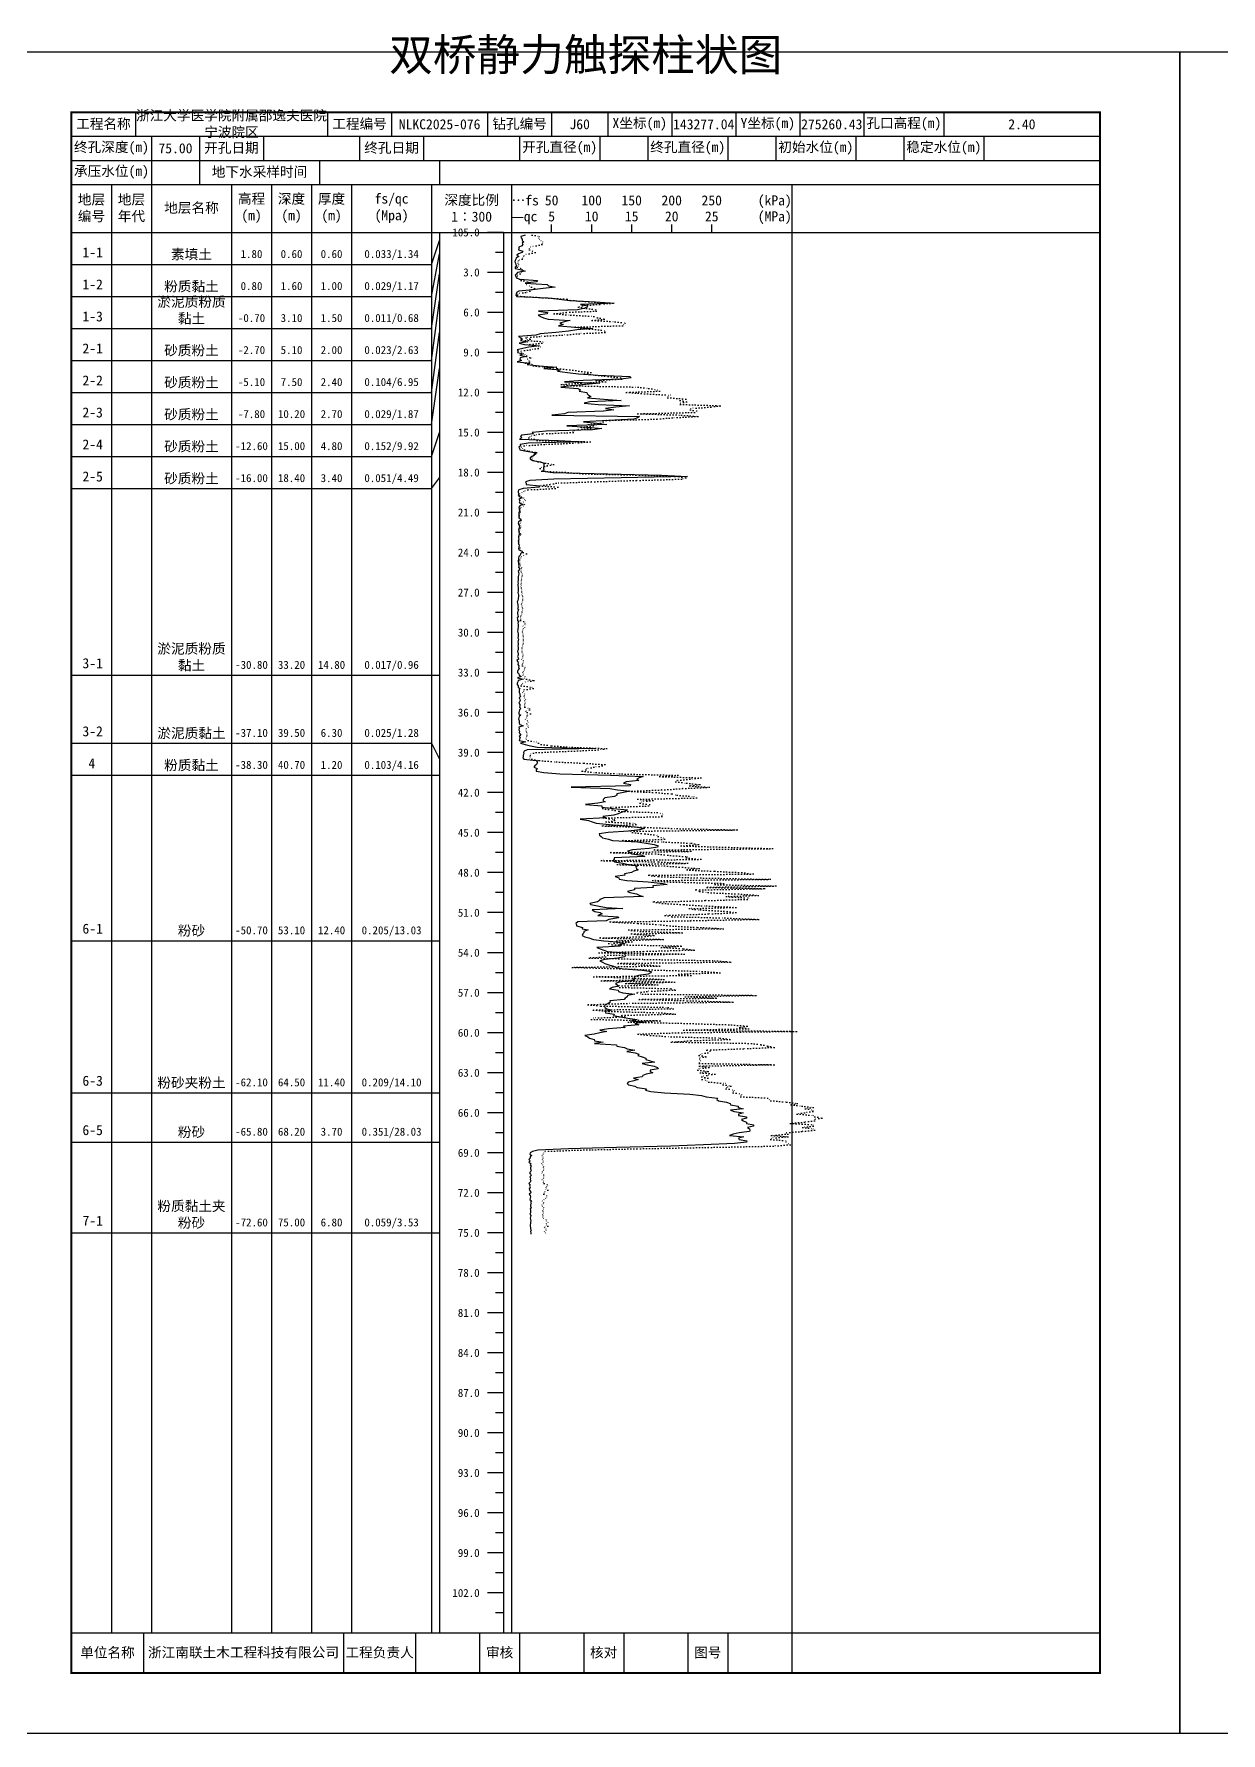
# Model space of a CAD drawing. Extents: x 297 to 65340, y 0 to 425.
# Drawn here: x 17830.6 to 18127.3, y 0 to 424.6 of the extents above; entities that cross this region are included whole.
import ezdxf
from ezdxf.enums import TextEntityAlignment as Align

# ---------------------------------------------------------------- set-up
doc = ezdxf.new("R2010")
doc.units = 0
doc.linetypes.add('DOT', pattern=[6.35, 0, -6.35])
doc.layers.add('FRAME', color=7, linetype='CONTINUOUS')
doc.layers.add('STRATUM', color=7, linetype='CONTINUOUS')
doc.styles.add('ST', font='')
doc.styles.get('ST').set_extended_font_data('SimSun')

msp = doc.modelspace()

# ---------------------------------------------------------------- linework, layer by layer
at = {"layer": 'FRAME', "color": 245, "linetype": 'Continuous'}
for points in [[(17820, 0), (18117, 0), (18117, 420), (17820, 420)], [(18117, 0), (18414, 0), (18414, 420), (18117, 420)]]:
    msp.add_lwpolyline(points, close=True, dxfattribs=at)
at = {"layer": 'FRAME', "linetype": 'Continuous', "const_width": 0.5}
msp.add_lwpolyline([(17840, 15), (18097, 15), (18097, 405), (17840, 405)], close=True, dxfattribs=at)
at = {"layer": 'FRAME', "color": 0, "linetype": 'Continuous'}
for points in [[(17856, 405), (17856, 399)], [(17904, 405), (17904, 399)], [(17920, 405), (17920, 399)], [(17944, 405), (17944, 399)], [(17960, 405), (17960, 399)], [(17974, 405), (17974, 399)], [(17990, 405), (17990, 399)], [(18006, 405), (18006, 399)], [(18022, 405), (18022, 399)], [(18038, 405), (18038, 399)], [(18058, 405), (18058, 399)], [(18097, 405), (18097, 399)], [(17840, 399), (18097, 399)], [(17860, 399), (17860, 393)], [(17872, 399), (17872, 393)], [(17888, 399), (17888, 393)], [(17912, 399), (17912, 393)], [(17928, 399), (17928, 393)], [(17952, 399), (17952, 393)], [(17972, 399), (17972, 393)], [(17984, 399), (17984, 393)], [(18004, 399), (18004, 393)], [(18016, 399), (18016, 393)], [(18036, 399), (18036, 393)], [(18048, 399), (18048, 393)], [(18068, 399), (18068, 393)], [(18097, 399), (18097, 393)], [(17840, 393), (18097, 393)], [(17860, 393), (17860, 387)], [(17872, 393), (17872, 387)], [(17902, 393), (17902, 387)], [(17932, 393), (17932, 387)], [(17840, 387), (18097, 387)], [(17850, 387), (17850, 25)], [(17860, 387), (17860, 25)], [(17880, 387), (17880, 25)], [(17890, 387), (17890, 25)], [(17900, 387), (17900, 25)], [(17910, 387), (17910, 25)], [(17930, 387), (17930, 25)], [(17950, 387), (17950, 25)], [(18020, 387), (18020, 25)], [(17840, 375), (18097, 375)], [(17932, 375), (17932, 25)], [(17948, 375), (17948, 25)], [(17960, 375), (17960, 377)], [(17970, 375), (17970, 377)], [(17980, 375), (17980, 377)], [(17990, 375), (17990, 377)], [(18000, 375), (18000, 377)], [(17840, 25), (18097, 25)], [(17858, 25), (17858, 15)], [(17908, 25), (17908, 15)], [(17926, 25), (17926, 15)], [(17942, 25), (17942, 15)], [(17952, 25), (17952, 15)], [(17968, 25), (17968, 15)], [(17978, 25), (17978, 15)], [(17994, 25), (17994, 15)], [(18004, 25), (18004, 15)], [(18020, 25), (18020, 15)]]:
    msp.add_lwpolyline(points, dxfattribs=at)
at = {"layer": 'STRATUM', "linetype": 'Continuous'}
for points in [[(17948, 375), (17944, 375)], [(17953.38, 374.33), (17952.32, 374), (17952.4, 373.67), (17952.64, 373.33), (17952.66, 373), (17953.04, 372.67), (17952.64, 372.33), (17952.78, 372), (17952.56, 371.67), (17951.8, 371.33), (17951.82, 371), (17951.68, 370.67), (17952.8, 370.33), (17952.58, 370), (17951.68, 369.67), (17951.26, 369.33), (17951.82, 369), (17951.1, 368.67), (17951.08, 368.33), (17950.84, 368), (17950.8, 367.67), (17950.94, 367.33), (17951.02, 367), (17951.18, 366.67), (17950.86, 366.33), (17950.84, 366), (17952.46, 365.67), (17953.38, 365.33), (17951.5, 365), (17951.2, 364.67), (17950.88, 364.33), (17951.08, 364), (17951.16, 363.67), (17952.02, 363.33), (17956.44, 363), (17956.2, 362.67), (17953.38, 362.33), (17958.88, 362), (17959.22, 361.67), (17960.86, 361.33), (17957.9, 361), (17955.24, 360.67), (17951.78, 360.33), (17951.24, 360), (17951.14, 359.67), (17951.08, 359.33), (17951.28, 359), (17959.08, 358.67), (17961.88, 358.33), (17964.5, 358), (17970.96, 357.67), (17975.64, 357.33), (17967.2, 357), (17968.92, 356.67), (17968.88, 356.33), (17968, 356), (17966.42, 355.67), (17956.7, 355.33), (17958.98, 355), (17958.86, 354.67), (17956.62, 354.33), (17957.22, 354), (17957.92, 353.67), (17959.16, 353.33), (17964.6, 353), (17963.16, 352.67), (17962.08, 352.33), (17962.9, 352), (17961.68, 351.67), (17965.96, 351.33), (17970.3, 351), (17966.26, 350.67), (17964.18, 350.33), (17961.08, 350), (17957.12, 349.67), (17956.02, 349.33), (17951.7, 349), (17952.32, 348.67), (17952.7, 348.33), (17952.18, 348), (17954.02, 347.67), (17951.9, 347.33), (17953.22, 347), (17956.92, 346.67), (17954.3, 346.33), (17952.78, 346), (17951.42, 345.67), (17951.6, 345.33), (17951.44, 345), (17952.94, 344.67), (17952.08, 344.33), (17953.62, 344), (17952.14, 343.67), (17952.04, 343.33), (17952.5, 343), (17951.36, 342.67), (17954.58, 342.33), (17953.9, 342), (17956.88, 341.67), (17961.26, 341.33), (17958.08, 341), (17962.1, 340.67), (17961.42, 340.33), (17963.98, 340), (17966.72, 339.67), (17971.56, 339.33), (17979.5, 339), (17979.84, 338.67), (17977.28, 338.33), (17967.88, 338), (17963.18, 337.67), (17972.04, 337.33), (17968.42, 337), (17964.86, 336.67), (17962.26, 336.33), (17966.58, 336), (17967.22, 335.67), (17966.88, 335.33), (17968.78, 335), (17968.9, 334.67), (17969.18, 334.33), (17969.76, 334), (17968.92, 333.67), (17973.04, 333.33), (17977.38, 333), (17969.56, 332.67), (17968.12, 332.33), (17971.64, 332), (17979.44, 331.67), (17976.02, 331.33), (17973.46, 331), (17975.5, 330.67), (17972.94, 330.33), (17964, 330), (17963.22, 329.67), (17960.02, 329.33), (17981.98, 329), (17981.46, 328.67), (17980.54, 328.33), (17974.2, 328), (17967.96, 327.67), (17971.28, 327.33), (17973.78, 327), (17963.76, 326.67), (17968.96, 326.33), (17972.56, 326), (17970.2, 325.67), (17958.6, 325.33), (17955.14, 325), (17955.5, 324.67), (17952.44, 324.33), (17952.2, 324), (17952.52, 323.67), (17952, 323.33), (17961.68, 323), (17967.96, 322.67), (17954.1, 322.33), (17952.16, 322), (17952.2, 321.67), (17951.76, 321.33), (17951.96, 321), (17952.08, 320.67), (17953.68, 320.33), (17955.74, 320), (17956.1, 319.67), (17955.6, 319.33), (17955.04, 319), (17954.6, 318.67), (17954.6, 318.33), (17955.24, 318), (17957.18, 317.67), (17958.04, 317.33), (17958.08, 317), (17958.04, 316.67), (17957.96, 316.33), (17957.94, 316), (17958.06, 315.67), (17957.68, 315.33), (17960.3, 315), (17974.06, 314.67), (17987.44, 314.33), (17993.98, 314), (17977.4, 313.67), (17960.52, 313.33), (17954.58, 313), (17953.48, 312.67), (17953.66, 312.33), (17953.66, 312), (17957.04, 311.67), (17956.82, 311.33), (17952.88, 311), (17951.76, 310.67), (17951.62, 310.33), (17951.66, 310), (17951.8, 309.67), (17951.66, 309.33), (17951.86, 309), (17952.62, 308.67), (17951.76, 308.33), (17952.06, 308), (17951.92, 307.67), (17952.04, 307.33), (17952.76, 307), (17952.02, 306.67), (17951.76, 306.33), (17951.84, 306), (17951.86, 305.67), (17951.96, 305.33), (17951.82, 305), (17951.76, 304.67), (17951.78, 304.33), (17951.76, 304), (17951.82, 303.67), (17952.28, 303.33), (17952.18, 303), (17951.68, 302.67), (17951.62, 302.33), (17951.68, 302), (17951.94, 301.67), (17951.92, 301.33), (17951.78, 301), (17951.7, 300.67), (17951.76, 300.33), (17951.78, 300), (17952.24, 299.67), (17951.82, 299.33), (17951.74, 299), (17951.68, 298.67), (17951.8, 298.33), (17951.72, 298), (17951.68, 297.67), (17951.74, 297.33), (17951.78, 297), (17951.84, 296.67), (17951.82, 296.33), (17951.72, 296), (17951.82, 295.67), (17952.64, 295.33), (17952.58, 295), (17952.2, 294.67), (17952.12, 294.33), (17951.78, 294), (17951.68, 293.67), (17951.74, 293.33), (17951.62, 293), (17951.66, 292.67), (17951.72, 292.33), (17951.74, 292), (17951.78, 291.67), (17951.72, 291.33), (17951.94, 291), (17951.84, 290.67), (17951.6, 290.33), (17951.74, 290), (17951.76, 289.67), (17951.72, 289.33), (17951.62, 289), (17951.62, 288.67), (17951.62, 288.33), (17951.66, 288), (17951.58, 287.67), (17951.62, 287.33), (17951.58, 287), (17951.58, 286.67), (17951.62, 286.33), (17951.66, 286), (17951.62, 285.67), (17951.62, 285.33), (17951.58, 285), (17951.6, 284.67), (17951.68, 284.33), (17951.68, 284), (17951.62, 283.67), (17951.64, 283.33), (17951.58, 283), (17951.4, 282.67), (17951.5, 282.33), (17951.56, 282), (17951.56, 281.67), (17951.62, 281.33), (17951.5, 281), (17951.74, 280.67), (17951.58, 280.33), (17951.46, 280), (17951.44, 279.67), (17951.56, 279.33), (17951.62, 279), (17951.42, 278.67), (17951.5, 278.33), (17951.46, 278), (17951.68, 277.67), (17951.56, 277.33), (17951.64, 277), (17951.64, 276.67), (17951.6, 276.33), (17951.58, 276), (17951.52, 275.67), (17951.46, 275.33), (17951.56, 275), (17951.64, 274.67), (17951.66, 274.33), (17951.62, 274), (17951.58, 273.67), (17951.7, 273.33), (17951.62, 273), (17951.58, 272.67), (17951.64, 272.33), (17951.64, 272), (17951.58, 271.67), (17951.64, 271.33), (17951.64, 271), (17951.6, 270.67), (17951.5, 270.33), (17951.58, 270), (17951.62, 269.67), (17951.62, 269.33), (17951.5, 269), (17951.62, 268.67), (17951.68, 268.33), (17951.32, 268), (17951.56, 267.67), (17951.66, 267.33), (17951.54, 267), (17951.78, 266.67), (17951.72, 266.33), (17951.86, 266), (17951.62, 265.67), (17951.48, 265.33), (17951.5, 265), (17951.76, 264.67), (17951.88, 264.33), (17952.4, 264), (17951.5, 263.67), (17952.84, 263.33), (17951.6, 263), (17951.52, 262.67), (17951.36, 262.33), (17951.34, 262), (17951.66, 261.67), (17951.62, 261.33), (17952.02, 261), (17951.9, 260.67), (17951.86, 260.33), (17951.86, 260), (17952.04, 259.67), (17952.08, 259.33), (17952.24, 259), (17951.92, 258.67), (17952.08, 258.33), (17952.14, 258), (17951.94, 257.67), (17951.82, 257.33), (17952.08, 257), (17952.06, 256.67), (17952, 256.33), (17952.26, 256), (17951.96, 255.67), (17951.86, 255.33), (17951.82, 255), (17951.82, 254.67), (17952.3, 254.33), (17951.88, 254), (17951.76, 253.67), (17951.74, 253.33), (17951.9, 253), (17951.9, 252.67), (17951.88, 252.33), (17952.06, 252), (17952.86, 251.67), (17951.78, 251.33), (17951.88, 251), (17951.82, 250.67), (17951.96, 250.33), (17951.88, 250), (17952.04, 249.67), (17952.3, 249.33), (17951.92, 249), (17952.14, 248.67), (17951.94, 248.33), (17951.92, 248), (17953.56, 247.67), (17952.22, 247.33), (17953.34, 247), (17954.72, 246.67), (17956.4, 246.33), (17971.1, 246), (17953.92, 245.67), (17953.1, 245.33), (17953, 245), (17953.02, 244.67), (17952.86, 244.33), (17952.84, 244), (17952.82, 243.67), (17953.02, 243.33), (17956.16, 243), (17956.38, 242.67), (17956.38, 242.33), (17956.18, 242), (17955.8, 241.67), (17955.56, 241.33), (17956.34, 241), (17956.16, 240.67), (17956.16, 240.33), (17958.08, 240), (17962.08, 239.67), (17974.68, 239.33), (17982.86, 239), (17981.9, 238.67), (17981.28, 238.33), (17981.8, 238), (17978.62, 237.67), (17977.94, 237.33), (17979.68, 237), (17979.64, 236.67), (17964.88, 236.33), (17974.56, 236), (17976.46, 235.67), (17979.58, 235.33), (17977.94, 235), (17976.28, 234.67), (17976.28, 234.33), (17975.68, 234), (17973.3, 233.67), (17972.96, 233.33), (17972.78, 233), (17973.38, 232.67), (17971.56, 232.33), (17968.48, 232), (17972.52, 231.67), (17972.56, 231.33), (17975.38, 231), (17978.98, 230.67), (17978.48, 230.33), (17977.38, 230), (17976.66, 229.67), (17975.54, 229.33), (17972.76, 229), (17973.52, 228.67), (17967.12, 228.33), (17969.24, 228), (17970.1, 227.67), (17971.14, 227.33), (17974.44, 227), (17978.32, 226.67), (17981.5, 226.33), (17983.18, 226), (17981.96, 225.67), (17979.24, 225.33), (17974.12, 225), (17971.86, 224.67), (17971.98, 224.33), (17972.4, 224), (17972.74, 223.67), (17974.22, 223.33), (17975.18, 223), (17981.46, 222.67), (17983.64, 222.33), (17985.58, 222), (17986.64, 221.67), (17986.46, 221.33), (17984.38, 221), (17980.16, 220.67), (17978.94, 220.33), (17979.6, 220), (17980.04, 219.67), (17982.5, 219.33), (17983.26, 219), (17975.66, 218.67), (17975.66, 218.33), (17975.38, 218), (17975.7, 217.67), (17977.82, 217.33), (17979.08, 217), (17981.42, 216.67), (17981.02, 216.33), (17981.22, 216), (17981.64, 215.67), (17980.54, 215.33), (17979.96, 215), (17978.22, 214.67), (17978.3, 214.33), (17975.9, 214), (17976.76, 213.67), (17976.84, 213.33), (17978.76, 213), (17984.14, 212.67), (17987.9, 212.33), (17988.9, 212), (17985.24, 211.67), (17985.4, 211.33), (17980.7, 211), (17980.68, 210.67), (17978.94, 210.33), (17979.5, 210), (17981.2, 209.67), (17982, 209.33), (17982.88, 209), (17973.16, 208.67), (17972.06, 208.33), (17971.96, 208), (17971.42, 207.67), (17969.56, 207.33), (17969.82, 207), (17971.42, 206.67), (17973.6, 206.33), (17977.8, 206), (17970.12, 205.67), (17970.78, 205.33), (17972.12, 205), (17972.58, 204.67), (17971.5, 204.33), (17976.58, 204), (17976.72, 203.67), (17974.32, 203.33), (17973.64, 203), (17966.54, 202.67), (17966.02, 202.33), (17966.22, 202), (17966.22, 201.67), (17967.68, 201.33), (17967.66, 201), (17969.12, 200.67), (17968.02, 200.33), (17968.02, 200), (17967.82, 199.67), (17967.64, 199.33), (17968.28, 199), (17969.32, 198.67), (17970.44, 198.33), (17973.04, 198), (17976.44, 197.67), (17978.2, 197.33), (17976.92, 197), (17977.18, 196.67), (17971.3, 196.33), (17972.12, 196), (17973.02, 195.67), (17973.94, 195.33), (17978.34, 195), (17978.22, 194.67), (17978.52, 194.33), (17978.22, 194), (17976.56, 193.67), (17973.3, 193.33), (17972.04, 193), (17972.72, 192.67), (17973.28, 192.33), (17974.28, 192), (17975.48, 191.67), (17976.12, 191.33), (17977.92, 191), (17982.64, 190.67), (17984.96, 190.33), (17984.66, 190), (17984.1, 189.67), (17981.66, 189.33), (17980.58, 189), (17980.74, 188.67), (17980.56, 188.33), (17980.06, 188), (17976.86, 187.67), (17975.98, 187.33), (17976.34, 187), (17976.76, 186.67), (17975.14, 186.33), (17974.42, 186), (17976.66, 185.67), (17976.68, 185.33), (17977.76, 185), (17980.82, 184.67), (17978.94, 184.33), (17978.84, 184), (17978.4, 183.67), (17978.14, 183.33), (17974.5, 183), (17974.62, 182.67), (17974.1, 182.33), (17973.36, 182), (17973.22, 181.67), (17973.26, 181.33), (17973.76, 181), (17975.14, 180.67), (17973.34, 180.33), (17973.44, 180), (17975.64, 179.67), (17975.42, 179.33), (17977.18, 179), (17979.04, 178.67), (17981.36, 178.33), (17979.96, 178), (17983.58, 177.67), (17980.8, 177.33), (17981.8, 177), (17977.94, 176.67), (17978.34, 176.33), (17974.24, 176), (17972, 175.67), (17973.82, 175.33), (17972.04, 175), (17970.64, 174.67), (17968.28, 174.33), (17969.02, 174), (17969.46, 173.67), (17970.58, 173.33), (17970.74, 173), (17972.84, 172.67), (17970.7, 172.33), (17976.22, 172), (17976.32, 171.67), (17978.22, 171.33), (17978.84, 171), (17980.76, 170.67), (17978.76, 170.33), (17980.84, 170), (17981.78, 169.67), (17981.56, 169.33), (17982.64, 169), (17983.56, 168.67), (17983.56, 168.33), (17984.64, 168), (17985.66, 167.67), (17982.64, 167.33), (17983.84, 167), (17985.64, 166.67), (17986.46, 166.33), (17986.64, 166), (17984.64, 165.67), (17984.64, 165.33), (17985.26, 165), (17983.64, 164.67), (17982.76, 164.33), (17982.64, 164), (17980.46, 163.67), (17981.64, 163.33), (17980.56, 163), (17979.08, 162.67), (17978.86, 162.33), (17979.18, 162), (17980.76, 161.67), (17981.34, 161.33), (17983.66, 161), (17983.46, 160.67), (17984.76, 160.33), (17988.22, 160), (17994.56, 159.67), (17997.48, 159.33), (17998.64, 159), (18001.46, 158.67), (18001.3, 158.33), (18001.66, 158), (18003.66, 157.67), (18004.64, 157.33), (18004.66, 157), (18006.64, 156.67), (18006.64, 156.33), (18007.84, 156), (18004.66, 155.67), (18005.64, 155.33), (18007.84, 155), (18006.66, 154.67), (18006.66, 154.33), (18008.66, 154), (18008.66, 153.67), (18007.46, 153.33), (18007.84, 153), (18008.66, 152.67), (18008.68, 152.33), (18010.42, 152), (18010.4, 151.67), (18008.9, 151.33), (18009.44, 151), (18009.48, 150.67), (18009.44, 150.33), (18006.86, 150), (18005.36, 149.67), (18004.4, 149.33), (18007.98, 149), (18006.66, 148.67), (18006.86, 148.33), (18008.8, 148), (18008.66, 147.67), (18005.66, 147.33), (17997.98, 147), (17989.76, 146.67), (17976.22, 146.33), (17964.22, 146), (17956.56, 145.67), (17955.22, 145.33), (17954.62, 145), (17954.54, 144.67), (17955.06, 144.33), (17954.64, 144), (17954.62, 143.67), (17954.26, 143.33), (17954.64, 143), (17954.28, 142.67), (17954.76, 142.33), (17954.64, 142), (17954.86, 141.67), (17954.7, 141.33), (17954.74, 141), (17954.86, 140.67), (17954.68, 140.33), (17954.46, 140), (17954.68, 139.67), (17954.84, 139.33), (17954.56, 139), (17954.68, 138.67), (17954.62, 138.33), (17954.76, 138), (17954.64, 137.67), (17954.32, 137.33), (17954.64, 137), (17954.48, 136.67), (17954.64, 136.33), (17954.42, 136), (17954.48, 135.67), (17954.74, 135.33), (17954.76, 135), (17954.36, 134.67), (17954.64, 134.33), (17954.68, 134), (17954.64, 133.67), (17954.56, 133.33), (17954.96, 133), (17954.68, 132.67), (17954.86, 132.33), (17954.68, 132), (17954.68, 131.67), (17954.86, 131.33), (17954.64, 131), (17954.68, 130.67), (17954.74, 130.33), (17954.68, 130), (17954.56, 129.67), (17954.76, 129.33), (17954.74, 129), (17954.64, 128.67), (17954.72, 128.33), (17954.76, 128), (17954.74, 127.67), (17954.74, 127.33), (17954.64, 127), (17954.62, 126.67), (17954.68, 126.33), (17954.72, 126), (17954.84, 125.67), (17954.68, 125.33), (17954.76, 125), (17954.76, 124.67)], [(17930, 367), (17932, 373)], [(17930, 359), (17932, 369.67)], [(17948, 370), (17946, 370)], [(17840, 367), (17850, 367)], [(17850, 367), (17860, 367)], [(17860, 367), (17880, 367)], [(17880, 367), (17890, 367)], [(17890, 367), (17900, 367)], [(17900, 367), (17910, 367)], [(17910, 367), (17930, 367)], [(17930, 351), (17932, 364.67)], [(17948, 365), (17944, 365)], [(17840, 359), (17850, 359)], [(17850, 359), (17860, 359)], [(17860, 359), (17880, 359)], [(17880, 359), (17890, 359)], [(17890, 359), (17900, 359)], [(17900, 359), (17910, 359)], [(17910, 359), (17930, 359)], [(17930, 343), (17932, 358)], [(17948, 360), (17946, 360)], [(17948, 355), (17944, 355)], [(17840, 351), (17850, 351)], [(17850, 351), (17860, 351)], [(17860, 351), (17880, 351)], [(17880, 351), (17890, 351)], [(17890, 351), (17900, 351)], [(17900, 351), (17910, 351)], [(17910, 351), (17930, 351)], [(17930, 335), (17932, 350)], [(17948, 350), (17946, 350)], [(17948, 345), (17944, 345)], [(17840, 343), (17850, 343)], [(17850, 343), (17860, 343)], [(17860, 343), (17880, 343)], [(17880, 343), (17890, 343)], [(17890, 343), (17900, 343)], [(17900, 343), (17910, 343)], [(17910, 343), (17930, 343)], [(17930, 327), (17932, 341)], [(17948, 340), (17946, 340)], [(17840, 335), (17850, 335)], [(17850, 335), (17860, 335)], [(17860, 335), (17880, 335)], [(17880, 335), (17890, 335)], [(17890, 335), (17900, 335)], [(17900, 335), (17910, 335)], [(17910, 335), (17930, 335)], [(17948, 335), (17944, 335)], [(17840, 327), (17850, 327)], [(17850, 327), (17860, 327)], [(17860, 327), (17880, 327)], [(17880, 327), (17890, 327)], [(17890, 327), (17900, 327)], [(17900, 327), (17910, 327)], [(17910, 327), (17930, 327)], [(17948, 330), (17946, 330)], [(17930, 319), (17932, 325)], [(17948, 325), (17944, 325)], [(17840, 319), (17850, 319)], [(17850, 319), (17860, 319)], [(17860, 319), (17880, 319)], [(17880, 319), (17890, 319)], [(17890, 319), (17900, 319)], [(17900, 319), (17910, 319)], [(17910, 319), (17930, 319)], [(17948, 320), (17946, 320)], [(17948, 315), (17944, 315)], [(17840, 311), (17850, 311)], [(17850, 311), (17860, 311)], [(17860, 311), (17880, 311)], [(17880, 311), (17890, 311)], [(17890, 311), (17900, 311)], [(17900, 311), (17910, 311)], [(17910, 311), (17930, 311)], [(17930, 311), (17932, 313.67)], [(17948, 310), (17946, 310)], [(17948, 305), (17944, 305)], [(17948, 300), (17946, 300)], [(17948, 295), (17944, 295)], [(17948, 290), (17946, 290)], [(17948, 285), (17944, 285)], [(17948, 280), (17946, 280)], [(17948, 275), (17944, 275)], [(17948, 270), (17946, 270)], [(17840, 264.33), (17850, 264.33)], [(17850, 264.33), (17860, 264.33)], [(17860, 264.33), (17880, 264.33)], [(17880, 264.33), (17890, 264.33)], [(17890, 264.33), (17900, 264.33)], [(17900, 264.33), (17910, 264.33)], [(17910, 264.33), (17930, 264.33)], [(17930, 264.33), (17932, 264.33)], [(17948, 265), (17944, 265)], [(17948, 260), (17946, 260)], [(17948, 255), (17944, 255)], [(17840, 247.33), (17850, 247.33)], [(17850, 247.33), (17860, 247.33)], [(17860, 247.33), (17880, 247.33)], [(17880, 247.33), (17890, 247.33)], [(17890, 247.33), (17900, 247.33)], [(17900, 247.33), (17910, 247.33)], [(17910, 247.33), (17930, 247.33)], [(17930, 247.33), (17932, 243.33)], [(17948, 250), (17946, 250)], [(17948, 245), (17944, 245)], [(17840, 239.33), (17850, 239.33)], [(17850, 239.33), (17860, 239.33)], [(17860, 239.33), (17880, 239.33)], [(17880, 239.33), (17890, 239.33)], [(17890, 239.33), (17900, 239.33)], [(17900, 239.33), (17910, 239.33)], [(17910, 239.33), (17930, 239.33)], [(17930, 239.33), (17932, 239.33)], [(17948, 240), (17946, 240)], [(17948, 235), (17944, 235)], [(17948, 230), (17946, 230)], [(17948, 225), (17944, 225)], [(17948, 220), (17946, 220)], [(17948, 215), (17944, 215)], [(17948, 210), (17946, 210)], [(17948, 205), (17944, 205)], [(17948, 200), (17946, 200)], [(17840, 198), (17850, 198)], [(17850, 198), (17860, 198)], [(17860, 198), (17880, 198)], [(17880, 198), (17890, 198)], [(17890, 198), (17900, 198)], [(17900, 198), (17910, 198)], [(17910, 198), (17930, 198)], [(17930, 198), (17932, 198)], [(17948, 195), (17944, 195)], [(17948, 190), (17946, 190)], [(17948, 185), (17944, 185)], [(17948, 180), (17946, 180)], [(17948, 175), (17944, 175)], [(17948, 170), (17946, 170)], [(17948, 165), (17944, 165)], [(17840, 160), (17850, 160)], [(17850, 160), (17860, 160)], [(17860, 160), (17880, 160)], [(17880, 160), (17890, 160)], [(17890, 160), (17900, 160)], [(17900, 160), (17910, 160)], [(17910, 160), (17930, 160)], [(17930, 160), (17932, 160)], [(17948, 160), (17946, 160)], [(17948, 155), (17944, 155)], [(17948, 150), (17946, 150)], [(17840, 147.67), (17850, 147.67)], [(17850, 147.67), (17860, 147.67)], [(17860, 147.67), (17880, 147.67)], [(17880, 147.67), (17890, 147.67)], [(17890, 147.67), (17900, 147.67)], [(17900, 147.67), (17910, 147.67)], [(17910, 147.67), (17930, 147.67)], [(17930, 147.67), (17932, 147.67)], [(17948, 145), (17944, 145)], [(17948, 140), (17946, 140)], [(17948, 135), (17944, 135)], [(17948, 130), (17946, 130)], [(17840, 125), (17850, 125)], [(17850, 125), (17860, 125)], [(17860, 125), (17880, 125)], [(17880, 125), (17890, 125)], [(17890, 125), (17900, 125)], [(17900, 125), (17910, 125)], [(17910, 125), (17930, 125)], [(17930, 125), (17932, 125)], [(17948, 125), (17944, 125)], [(17948, 120), (17946, 120)], [(17948, 115), (17944, 115)], [(17948, 110), (17946, 110)], [(17948, 105), (17944, 105)], [(17948, 100), (17946, 100)], [(17948, 95), (17944, 95)], [(17948, 90), (17946, 90)], [(17948, 85), (17944, 85)], [(17948, 80), (17946, 80)], [(17948, 75), (17944, 75)], [(17948, 70), (17946, 70)], [(17948, 65), (17944, 65)], [(17948, 60), (17946, 60)], [(17948, 55), (17944, 55)], [(17948, 50), (17946, 50)], [(17948, 45), (17944, 45)], [(17948, 40), (17946, 40)], [(17948, 35), (17944, 35)], [(17948, 30), (17946, 30)]]:
    msp.add_lwpolyline(points, dxfattribs=at)
at = {"layer": 'STRATUM', "linetype": 'DOT', "ltscale": 0.1}
msp.add_lwpolyline([(17955.12, 374.33), (17956.92, 374), (17956.74, 373.67), (17956.88, 373.33), (17957.26, 373), (17957.68, 372.67), (17957.66, 372.33), (17957.58, 372), (17956.1, 371.67), (17954.72, 371.33), (17954.36, 371), (17954.5, 370.67), (17955.24, 370.33), (17955.84, 370), (17954.36, 369.67), (17953.06, 369.33), (17953, 369), (17952.72, 368.67), (17952.64, 368.33), (17951.7, 368), (17951.54, 367.67), (17951.52, 367.33), (17951.7, 367), (17951.68, 366.67), (17951.42, 366.33), (17952.28, 366), (17952.68, 365.67), (17952.3, 365.33), (17952.48, 365), (17952.12, 364.67), (17951.36, 364.33), (17951.36, 364), (17951.38, 363.67), (17951.9, 363.33), (17952.36, 363), (17954.04, 362.67), (17954.4, 362.33), (17953.72, 362), (17954.36, 361.67), (17954.96, 361.33), (17955.68, 361), (17954.96, 360.67), (17954.58, 360.33), (17953.5, 360), (17951.5, 359.67), (17951.44, 359.33), (17952.44, 359), (17957.78, 358.67), (17963.88, 358.33), (17964.78, 358), (17969.3, 357.67), (17975.3, 357.33), (17971.92, 357), (17967.68, 356.67), (17966.7, 356.33), (17968.7, 356), (17971.06, 355.67), (17971.16, 355.33), (17963.64, 355), (17960.6, 354.67), (17964.82, 354.33), (17970.56, 354), (17971.44, 353.67), (17973.16, 353.33), (17970.16, 353), (17975.9, 352.67), (17978.42, 352.33), (17978.06, 352), (17977.68, 351.67), (17965.9, 351.33), (17967.26, 351), (17971.68, 350.67), (17973.34, 350.33), (17973.26, 350), (17966.9, 349.67), (17962.66, 349.33), (17957, 349), (17953.66, 348.67), (17954.64, 348.33), (17953.48, 348), (17957.88, 347.67), (17957.56, 347.33), (17954.56, 347), (17955.98, 346.67), (17957.18, 346.33), (17956.64, 346), (17954.66, 345.67), (17952.28, 345.33), (17952.48, 345), (17952.62, 344.67), (17953.72, 344.33), (17953.7, 344), (17954.7, 343.67), (17953.94, 343.33), (17954.32, 343), (17954.44, 342.67), (17953.46, 342.33), (17955.16, 342), (17955.44, 341.67), (17958.18, 341.33), (17961.5, 341), (17964.56, 340.67), (17966.82, 340.33), (17969.76, 340), (17968.18, 339.67), (17971.04, 339.33), (17974.14, 339), (17977.28, 338.67), (17977.42, 338.33), (17971.14, 338), (17973.42, 337.67), (17967.3, 337.33), (17962.42, 337), (17964.8, 336.67), (17981.58, 336.33), (17984.28, 336), (17986.36, 335.67), (17986.96, 335.33), (17978.72, 335), (17983.22, 334.67), (17989.68, 334.33), (17989.06, 334), (17989.04, 333.67), (17993.5, 333.33), (17992.14, 333), (17993.7, 332.67), (17992.14, 332.33), (17992.22, 332), (18002.12, 331.67), (17999.76, 331.33), (17994.7, 331), (17994.66, 330.67), (17996.32, 330.33), (17995.7, 330), (17981.52, 329.67), (17992.44, 329.33), (17996.5, 329), (17990.12, 328.67), (17986.3, 328.33), (17973.58, 328), (17972.84, 327.67), (17972.18, 327.33), (17969.28, 327), (17970.36, 326.67), (17967.4, 326.33), (17969.74, 326), (17966.42, 325.67), (17965.32, 325.33), (17965.38, 325), (17957.64, 324.67), (17955.7, 324.33), (17954.66, 324), (17954.26, 323.67), (17955.64, 323.33), (17956.34, 323), (17969.64, 322.67), (17965.28, 322.33), (17958.12, 322), (17953.1, 321.67), (17952.36, 321.33), (17952.7, 321), (17953.18, 320.67), (17954.38, 320.33), (17956.22, 320), (17955.54, 319.67), (17955.7, 319.33), (17955.38, 319), (17955.06, 318.67), (17955.04, 318.33), (17955.5, 318), (17956.62, 317.67), (17958.44, 317.33), (17960.44, 317), (17958.9, 316.67), (17957.44, 316.33), (17957.16, 316), (17957.98, 315.67), (17957.52, 315.33), (17964.14, 315), (17967.82, 314.67), (17981.98, 314.33), (17991.82, 314), (17993.54, 313.67), (17992.42, 313.33), (17981.08, 313), (17969.84, 312.67), (17961.16, 312.33), (17959.54, 312), (17956.96, 311.67), (17961.58, 311.33), (17960.86, 311), (17954.06, 310.67), (17953, 310.33), (17952.62, 310), (17951.98, 309.67), (17952.08, 309.33), (17952.4, 309), (17952.98, 308.67), (17953.2, 308.33), (17953.46, 308), (17952.94, 307.67), (17952.32, 307.33), (17953.32, 307), (17952.94, 306.67), (17952.32, 306.33), (17952.16, 306), (17952.16, 305.67), (17952.14, 305.33), (17952.16, 305), (17951.96, 304.67), (17951.9, 304.33), (17951.9, 304), (17951.92, 303.67), (17952.24, 303.33), (17952.4, 303), (17952.24, 302.67), (17952.04, 302.33), (17951.92, 302), (17952.18, 301.67), (17952.24, 301.33), (17952.14, 301), (17951.98, 300.67), (17951.92, 300.33), (17951.86, 300), (17952.36, 299.67), (17952.24, 299.33), (17951.78, 299), (17951.74, 298.67), (17951.76, 298.33), (17951.66, 298), (17951.66, 297.67), (17951.66, 297.33), (17951.74, 297), (17951.78, 296.67), (17952.04, 296.33), (17952.12, 296), (17952, 295.67), (17952.64, 295.33), (17952.9, 295), (17953.74, 294.67), (17953.04, 294.33), (17952.44, 294), (17952.24, 293.67), (17951.96, 293.33), (17951.98, 293), (17951.98, 292.67), (17951.96, 292.33), (17952.02, 292), (17952.16, 291.67), (17952.44, 291.33), (17952.4, 291), (17952.32, 290.67), (17952.3, 290.33), (17952.4, 290), (17952.6, 289.67), (17952.62, 289.33), (17952.56, 289), (17952.5, 288.67), (17952.52, 288.33), (17952.38, 288), (17952.36, 287.67), (17952.34, 287.33), (17952.34, 287), (17952.32, 286.67), (17952.4, 286.33), (17952.4, 286), (17952.46, 285.67), (17952.44, 285.33), (17952.46, 285), (17952.58, 284.67), (17952.62, 284.33), (17952.68, 284), (17952.74, 283.67), (17952.7, 283.33), (17952.68, 283), (17952.66, 282.67), (17952.5, 282.33), (17952.4, 282), (17952.54, 281.67), (17952.64, 281.33), (17952.7, 281), (17952.68, 280.67), (17952.54, 280.33), (17952.54, 280), (17952.46, 279.67), (17952.32, 279.33), (17952.24, 279), (17952.28, 278.67), (17952.18, 278.33), (17952.22, 278), (17953.2, 277.67), (17953.3, 277.33), (17953.38, 277), (17952.76, 276.67), (17953.24, 276.33), (17952.96, 276), (17952.7, 275.67), (17952.68, 275.33), (17952.64, 275), (17952.8, 274.67), (17952.78, 274.33), (17952.86, 274), (17952.9, 273.67), (17952.84, 273.33), (17952.86, 273), (17952.92, 272.67), (17952.86, 272.33), (17952.8, 272), (17952.8, 271.67), (17952.54, 271.33), (17952.54, 271), (17952.56, 270.67), (17952.56, 270.33), (17952.56, 270), (17952.76, 269.67), (17952.84, 269.33), (17952.74, 269), (17952.74, 268.67), (17952.46, 268.33), (17952.92, 268), (17952.9, 267.67), (17952.7, 267.33), (17952.64, 267), (17952.68, 266.67), (17953.34, 266.33), (17953.26, 266), (17953.2, 265.67), (17952.96, 265.33), (17952.68, 265), (17952.88, 264.67), (17952.8, 264.33), (17953.3, 264), (17953.2, 263.67), (17953.72, 263.33), (17955.56, 263), (17953.46, 262.67), (17952.82, 262.33), (17952.44, 262), (17952.4, 261.67), (17955.06, 261.33), (17955.36, 261), (17953.08, 260.67), (17953.02, 260.33), (17952.7, 260), (17953.26, 259.67), (17953.14, 259.33), (17953.06, 259), (17953.14, 258.67), (17953.54, 258.33), (17953.22, 258), (17953.34, 257.67), (17953.32, 257.33), (17953.26, 257), (17953.2, 256.67), (17953.32, 256.33), (17954.46, 256), (17954.44, 255.67), (17953.5, 255.33), (17953.92, 255), (17954.72, 254.67), (17953.82, 254.33), (17953.78, 254), (17953.78, 253.67), (17953.42, 253.33), (17953.88, 253), (17954.12, 252.67), (17953.72, 252.33), (17953.8, 252), (17954.04, 251.67), (17954.24, 251.33), (17953.66, 251), (17953.56, 250.67), (17953.62, 250.33), (17953.72, 250), (17953.8, 249.67), (17953.76, 249.33), (17953.74, 249), (17953.58, 248.67), (17953.64, 248.33), (17954.12, 248), (17956.14, 247.67), (17956.72, 247.33), (17957.4, 247), (17960.08, 246.67), (17965.1, 246.33), (17973.72, 246), (17971.58, 245.67), (17964.22, 245.33), (17956.14, 245), (17954.7, 244.67), (17954.64, 244.33), (17954.58, 244), (17954.58, 243.67), (17955.04, 243.33), (17956.94, 243), (17961.2, 242.67), (17968.12, 242.33), (17973.26, 242), (17972.58, 241.67), (17970.56, 241.33), (17968.8, 241), (17968.58, 240.67), (17967.62, 240.33), (17971.12, 240), (17976.92, 239.67), (17991.56, 239.33), (17987.06, 239), (17997.3, 238.67), (17994.5, 238.33), (17991.34, 238), (17991.06, 237.67), (17993.76, 237.33), (17997.02, 237), (17994.52, 236.67), (17999.38, 236.33), (17992.7, 236), (17987.42, 235.67), (17979.32, 235.33), (17986.12, 235), (17990.12, 234.67), (17991.38, 234.33), (17995.54, 234), (17996.16, 233.67), (17981.52, 233.33), (17985.24, 233), (17982.48, 232.67), (17982.14, 232.33), (17984.58, 232), (17984.22, 231.67), (17974.8, 231.33), (17972.76, 231), (17975.18, 230.67), (17976.84, 230.33), (17986.38, 230), (17987.74, 229.67), (17987.48, 229.33), (17987.54, 229), (17972.92, 228.67), (17975.58, 228.33), (17975.72, 228), (17973.66, 227.67), (17980.76, 227.33), (17981.02, 227), (17972.7, 226.67), (17983.32, 226.33), (17991.36, 226), (18006.38, 225.67), (17979.58, 225.33), (17980.18, 225), (17983.36, 224.67), (17986.32, 224.33), (17986.6, 224), (17987.9, 223.67), (17988.18, 223.33), (17977.78, 223), (17987.92, 222.67), (17994.96, 222.33), (17996.72, 222), (17992.38, 221.67), (18004.26, 221.33), (18015.2, 221), (17985.72, 220.67), (17994.74, 220.33), (17974.76, 220), (17985.94, 219.67), (17989, 219.33), (17993.78, 219), (17993.66, 218.67), (17997.28, 218.33), (17972.42, 218), (17986.8, 217.67), (17993.94, 217.33), (17976.46, 217), (17988.2, 216.67), (17992.72, 216.33), (17996.84, 216), (17993.82, 215.67), (18000.78, 215.33), (18007.56, 215), (18010.36, 214.67), (17984.28, 214.33), (17986.8, 214), (17997.24, 213.67), (18014.58, 213.33), (17985.24, 213), (17988.98, 212.67), (18002.98, 212.33), (18000.84, 212), (18015.98, 211.67), (17998.86, 211.33), (18013.18, 211), (17996, 210.67), (17997.04, 210.33), (17999.14, 210), (18006.68, 209.67), (18011.58, 209.33), (18003.72, 209), (18009.26, 208.67), (18008.86, 208.33), (17998.28, 208), (17985.46, 207.67), (17987.68, 207.33), (17993.08, 207), (17998.72, 206.67), (18005.98, 206.33), (17994.44, 206), (17997.18, 205.67), (18003.88, 205.33), (18006.04, 205), (17999.1, 204.67), (17988.4, 204.33), (17990.08, 204), (18003.28, 203.67), (18011.72, 203.33), (17994.72, 203), (17974.64, 202.67), (17981.62, 202.33), (17987.3, 202), (17989.6, 201.67), (17996.5, 201.33), (18002.84, 201), (17979.26, 200.67), (17982.16, 200.33), (17992.64, 200), (17979.98, 199.67), (17985.52, 199.33), (17982.56, 199), (17972.12, 198.67), (17987.9, 198.33), (17976.3, 198), (17980.02, 197.67), (17974.26, 197.33), (17975.2, 197), (17992.36, 196.67), (17987.44, 196.33), (17993.06, 196), (17995.64, 195.67), (17982.86, 195.33), (17971.88, 195), (17993.14, 194.67), (17973.1, 194.33), (17973.42, 194), (17969.42, 193.67), (17983.24, 193.33), (18000.7, 193), (18004.68, 192.67), (17976.58, 192.33), (17982.42, 192), (17986.98, 191.67), (17965.24, 191.33), (17977.04, 191), (17985.88, 190.67), (17997.62, 190.33), (18002.06, 190), (17991.8, 189.67), (17994.76, 189.33), (17970.54, 189), (17980.2, 188.67), (17988.06, 188.33), (17972.42, 188), (17990.66, 187.67), (17978.54, 187.33), (17986.46, 187), (17976.52, 186.67), (17977.06, 186.33), (17989.88, 186), (17990.9, 185.67), (17983.82, 185.33), (17981.38, 185), (17982.68, 184.67), (18011, 184.33), (17993.46, 184), (18001.12, 183.67), (17981.92, 183.33), (17993.92, 183), (18005.24, 182.67), (17978.8, 182.33), (17969.1, 182), (17972.38, 181.67), (17989.12, 181.33), (17990.38, 181), (17970.48, 180.67), (17974.34, 180.33), (17986.78, 180), (17990.9, 179.67), (17977.5, 179.33), (17978.32, 179), (17970.56, 178.67), (17969.94, 178.33), (17987.12, 178), (17979.16, 177.67), (17993.14, 177.33), (18004.24, 177), (18008.82, 176.67), (18006.98, 176.33), (18009.22, 176), (17993.02, 175.67), (18021.16, 175.33), (17991.68, 175), (17981.64, 174.67), (17984.72, 174.33), (17989.84, 174), (18002.14, 173.67), (18004.56, 173.33), (17994.66, 173), (17989.96, 172.67), (18009.9, 172.33), (18012.32, 172), (18014, 171.67), (18015.6, 171.33), (18007.84, 171), (17998.76, 170.67), (17999.66, 170.33), (17999.06, 170), (17997.14, 169.67), (17996.86, 169.33), (17998.56, 169), (17996.94, 168.67), (17996.96, 168.33), (17997.24, 168), (17996.86, 167.67), (17996.96, 167.33), (18015.6, 167), (17996.94, 166.67), (17999.28, 166.33), (17996.84, 166), (17996.56, 165.67), (17999.14, 165.33), (17997.16, 165), (18000.76, 164.67), (17998.76, 164.33), (17997.56, 164), (17999.06, 163.67), (17997.64, 163.33), (17998.76, 163), (17999.24, 162.67), (18003.46, 162.33), (18002.86, 162), (18004.76, 161.67), (18003.66, 161.33), (18003.64, 161), (18005.64, 160.67), (18005.36, 160.33), (18005.36, 160), (18007.46, 159.67), (18007.26, 159.33), (18007.28, 159), (18014, 158.67), (18014.36, 158.33), (18014.76, 158), (18018.76, 157.67), (18021.36, 157.33), (18019.84, 157), (18022.56, 156.67), (18025.32, 156.33), (18023.46, 156), (18025.24, 155.67), (18025.26, 155.33), (18023.16, 155), (18021.36, 154.67), (18025.36, 154.33), (18025.78, 154), (18027.48, 153.67), (18025.64, 153.33), (18025.64, 153), (18023.16, 152.67), (18019.66, 152.33), (18025.24, 152), (18025.36, 151.67), (18022.76, 151.33), (18025.24, 151), (18025.66, 150.67), (18022.46, 150.33), (18018.56, 150), (18019.04, 149.67), (18014.96, 149.33), (18019.04, 149), (18014.9, 148.67), (18014.76, 148.33), (18018.56, 148), (18018.54, 147.67), (18019.06, 147.33), (18019.56, 147), (18015.34, 146.67), (17999.12, 146.33), (17981.26, 146), (17966.56, 145.67), (17958.34, 145.33), (17958, 145), (17957.86, 144.67), (17957.56, 144.33), (17957.76, 144), (17957.84, 143.67), (17957.64, 143.33), (17957.88, 143), (17957.88, 142.67), (17957.46, 142.33), (17957.68, 142), (17957.94, 141.67), (17957.9, 141.33), (17957.96, 141), (17957.94, 140.67), (17957.68, 140.33), (17957.52, 140), (17957.94, 139.67), (17957.92, 139.33), (17957.92, 139), (17957.96, 138.67), (17957.56, 138.33), (17957.92, 138), (17957.84, 137.67), (17958.1, 137.33), (17959.06, 137), (17958.72, 136.67), (17958.54, 136.33), (17958.56, 136), (17959.06, 135.67), (17958.36, 135.33), (17958.16, 135), (17958.04, 134.67), (17958.74, 134.33), (17958.74, 134), (17958.52, 133.67), (17958.16, 133.33), (17957.64, 133), (17957.94, 132.67), (17957.94, 132.33), (17957.56, 132), (17957.64, 131.67), (17957.94, 131.33), (17957.96, 131), (17957.74, 130.67), (17957.78, 130.33), (17957.94, 130), (17957.74, 129.67), (17957.86, 129.33), (17957.74, 129), (17957.94, 128.67), (17958.58, 128.33), (17958.64, 128), (17959.12, 127.67), (17958.64, 127.33), (17958.64, 127), (17959.06, 126.67), (17958.16, 126.33), (17958.56, 126), (17958.64, 125.67), (17958.16, 125.33), (17958.54, 125), (17958.34, 124.67)], dxfattribs=at)

# ---------------------------------------------------------------- texts
at = {"layer": 'FRAME', "style": 'ST'}
msp.add_text('双桥静力触探柱状图', height=8, dxfattribs=at).set_placement((17968.5, 413), align=Align.BOTTOM_CENTER)
for s, p in [('…fs', (17950, 383)), ('—qc', (17950, 379))]:
    msp.add_text(s, height=2.5, dxfattribs=at).set_placement(p, align=Align.MIDDLE_LEFT)
for s, p in [('50', (17960, 383)), ('100', (17970, 383)), ('150', (17980, 383)), ('200', (17990, 383)), ('250', (18000, 383)), ('5', (17960, 379)), ('10', (17970, 379)), ('15', (17980, 379)), ('20', (17990, 379)), ('25', (18000, 379))]:
    msp.add_text(s, height=2.5, dxfattribs=at).set_placement(p, align=Align.MIDDLE_CENTER)
for s, p in [('(kPa)', (18020, 383)), ('(MPa)', (18020, 379))]:
    msp.add_text(s, height=2.5, dxfattribs=at).set_placement(p, align=Align.MIDDLE_RIGHT)
at = {"layer": 'FRAME', "char_height": 2.5, "attachment_point": 5, "style": 'ST'}
for s, insert, width in [('工程名称', (17848, 402), 16), ('浙江大学医学院附属邵逸夫医院宁波院区', (17880, 402), 48), ('工程编号', (17912, 402), 16), ('钻孔编号', (17952, 402), 16), ('X坐标(m)', (17982, 402), 16), ('Y坐标(m)', (18014, 402), 16), ('孔口高程(m)', (18048, 402), 20), ('NLKC2025-076', (17932, 402), 24), ('J60', (17967, 402), 14), ('143277.04', (17998, 402), 16), ('275260.43', (18030, 402), 16), ('2.40', (18077.5, 402), 39), ('终孔深度(m)', (17850, 396), 20), ('75.00', (17866, 396), 12), ('开孔日期', (17880, 396), 16), ('终孔日期', (17920, 396), 16), ('开孔直径(m)', (17962, 396), 20), ('终孔直径(m)', (17994, 396), 20), ('初始水位(m)', (18026, 396), 20), ('稳定水位(m)', (18058, 396), 20), ('承压水位(m)', (17850, 390), 20), ('地下水采样时间', (17887, 390), 30), ('地层编号', (17845, 381), 10), ('地层年代', (17855, 381), 10), ('地层名称', (17870, 381), 20), ('高程\\P(m)', (17885, 381), 10), ('深度\\P(m)', (17895, 381), 10), ('厚度\\P(m)', (17905, 381), 10), ('fs/qc\\P(Mpa)', (17920, 381), 20), ('深度比例\\P1∶300', (17940, 381), 20), ('单位名称', (17849, 20), 18), ('浙江南联土木工程科技有限公司', (17883, 20), 50), ('工程负责人', (17917, 20), 18), ('审核', (17947, 20), 10), ('核对', (17973, 20), 10), ('图号', (17999, 20), 10)]:
    msp.add_mtext(s, dxfattribs=dict(at, insert=insert, width=width))
at = {"layer": 'STRATUM', "style": 'ST'}
for s, p in [('105.0', (17942, 375)), ('3.0', (17942, 365)), ('6.0', (17942, 355)), ('9.0', (17942, 345)), ('12.0', (17942, 335)), ('15.0', (17942, 325)), ('18.0', (17942, 315)), ('21.0', (17942, 305)), ('24.0', (17942, 295)), ('27.0', (17942, 285)), ('30.0', (17942, 275)), ('33.0', (17942, 265)), ('36.0', (17942, 255)), ('39.0', (17942, 245)), ('42.0', (17942, 235)), ('45.0', (17942, 225)), ('48.0', (17942, 215)), ('51.0', (17942, 205)), ('54.0', (17942, 195)), ('57.0', (17942, 185)), ('60.0', (17942, 175)), ('63.0', (17942, 165)), ('66.0', (17942, 155)), ('69.0', (17942, 145)), ('72.0', (17942, 135)), ('75.0', (17942, 125)), ('78.0', (17942, 115)), ('81.0', (17942, 105)), ('84.0', (17942, 95)), ('87.0', (17942, 85)), ('90.0', (17942, 75)), ('93.0', (17942, 65)), ('96.0', (17942, 55)), ('99.0', (17942, 45)), ('102.0', (17942, 35))]:
    msp.add_text(s, height=2, dxfattribs=at).set_placement(p, align=Align.MIDDLE_RIGHT)
for s, p in [('1-1', (17842.75, 370)), ('1-2', (17842.75, 362)), ('1-3', (17842.75, 354)), ('2-1', (17842.75, 346)), ('2-2', (17842.75, 338)), ('2-3', (17842.75, 330)), ('2-4', (17842.75, 322)), ('2-5', (17842.75, 314)), ('3-1', (17842.75, 267.33)), ('3-2', (17842.75, 250.33)), ('4', (17844.25, 242.33)), ('6-1', (17842.75, 201)), ('6-3', (17842.75, 163)), ('6-5', (17842.75, 150.67)), ('7-1', (17842.75, 128))]:
    msp.add_text(s, height=2.5, dxfattribs=at).set_placement(p, align=Align.MIDDLE_LEFT)
for s, p in [('1.80', (17885, 368)), ('0.60', (17895, 368)), ('0.60', (17905, 368)), ('0.033/1.34', (17920, 368)), ('0.80', (17885, 360)), ('1.60', (17895, 360)), ('1.00', (17905, 360)), ('0.029/1.17', (17920, 360)), ('-0.70', (17885, 352)), ('3.10', (17895, 352)), ('1.50', (17905, 352)), ('0.011/0.68', (17920, 352)), ('-2.70', (17885, 344)), ('5.10', (17895, 344)), ('2.00', (17905, 344)), ('0.023/2.63', (17920, 344)), ('-5.10', (17885, 336)), ('7.50', (17895, 336)), ('2.40', (17905, 336)), ('0.104/6.95', (17920, 336)), ('-7.80', (17885, 328)), ('10.20', (17895, 328)), ('2.70', (17905, 328)), ('0.029/1.87', (17920, 328)), ('0.152/9.92', (17920, 320)), ('-12.60', (17885, 320)), ('15.00', (17895, 320)), ('4.80', (17905, 320)), ('-16.00', (17885, 312)), ('18.40', (17895, 312)), ('3.40', (17905, 312)), ('0.051/4.49', (17920, 312)), ('-30.80', (17885, 265.33)), ('33.20', (17895, 265.33)), ('14.80', (17905, 265.33)), ('0.017/0.96', (17920, 265.33)), ('-37.10', (17885, 248.33)), ('39.50', (17895, 248.33)), ('6.30', (17905, 248.33)), ('0.025/1.28', (17920, 248.33)), ('-38.30', (17885, 240.33)), ('40.70', (17895, 240.33)), ('1.20', (17905, 240.33)), ('0.103/4.16', (17920, 240.33)), ('-50.70', (17885, 199)), ('53.10', (17895, 199)), ('12.40', (17905, 199)), ('0.205/13.03', (17920, 199)), ('-62.10', (17885, 161)), ('64.50', (17895, 161)), ('11.40', (17905, 161)), ('0.209/14.10', (17920, 161)), ('-65.80', (17885, 148.67)), ('68.20', (17895, 148.67)), ('3.70', (17905, 148.67)), ('0.351/28.03', (17920, 148.67)), ('-72.60', (17885, 126)), ('75.00', (17895, 126)), ('6.80', (17905, 126)), ('0.059/3.53', (17920, 126))]:
    msp.add_text(s, height=2, dxfattribs=at).set_placement(p, align=Align.BOTTOM_CENTER)
at = {"layer": 'STRATUM', "char_height": 2.5, "width": 20, "attachment_point": 8, "style": 'ST'}
for s, insert in [('素填土', (17870, 368)), ('粉质黏土', (17870, 360)), ('淤泥质粉质黏土', (17870, 352)), ('砂质粉土', (17870, 344)), ('砂质粉土', (17870, 336)), ('砂质粉土', (17870, 328)), ('砂质粉土', (17870, 320)), ('砂质粉土', (17870, 312)), ('淤泥质粉质黏土', (17870, 265.33)), ('淤泥质黏土', (17870, 248.33)), ('粉质黏土', (17870, 240.33)), ('粉砂', (17870, 199)), ('粉砂夹粉土', (17870, 161)), ('粉砂', (17870, 148.67)), ('粉质黏土夹粉砂', (17870, 126))]:
    msp.add_mtext(s, dxfattribs=dict(at, insert=insert))

doc.saveas('drawing.dxf')
